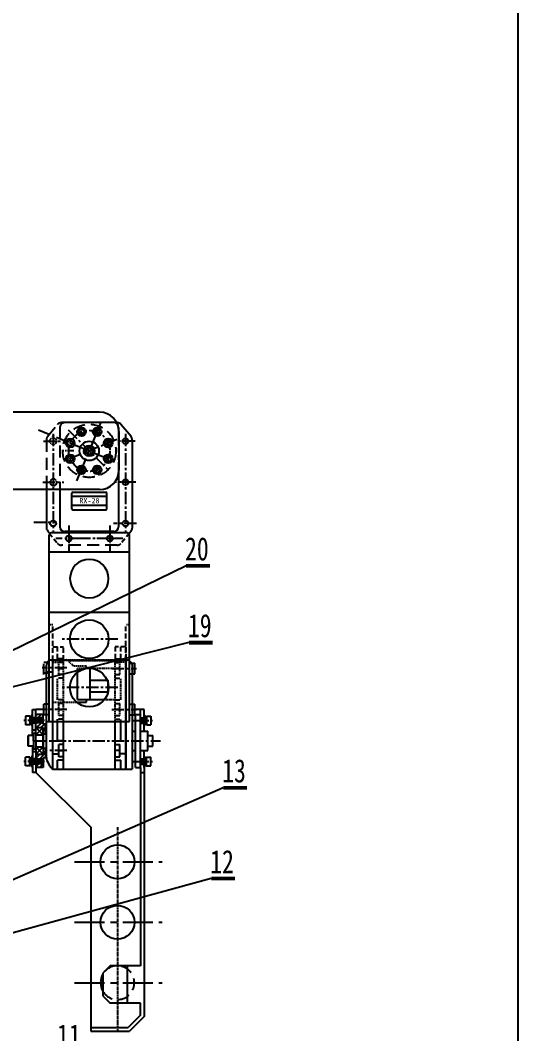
# Model space of a CAD drawing. Extents: x 2854 to 5858, y -1165 to 723.
# Drawn here: x 3530.9 to 3736.7, y -628.8 to -209.5 of the extents above; entities that cross this region are included whole.
import ezdxf
from ezdxf.enums import TextEntityAlignment as Align

# ---------------------------------------------------------------- set-up
doc = ezdxf.new("R2010")
doc.units = 0
doc.header["$MEASUREMENT"] = 0
doc.linetypes.add('PF_CENTER', pattern=[2, 1.25, -0.25, 0.25, -0.25])
doc.linetypes.add('PF_DASHED', pattern=[0.75, 0.5, -0.25])
doc.layers.get('0').update_dxf_attribs({"linetype": 'CONTINUOUS'})
for name, color, linetype in [('1', 1, 'CONTINUOUS'), ('SMPEN_CENTER', 4, 'PF_CENTER'), ('SMPEN_DASHED', 2, 'PF_DASHED'), ('SMPEN_DIM', 3, 'CONTINUOUS'), ('SMPEN_HATCH', 6, 'CONTINUOUS'), ('SMPEN_THICK', 7, 'CONTINUOUS')]:
    doc.layers.add(name, color=color, linetype=linetype)
doc.styles.add('STYLE2', font='SIMHEI.TTF')

msp = doc.modelspace()

# ---------------------------------------------------------------- hatches: boundary and pattern name
at = {"layer": 'SMPEN_HATCH'}
h = msp.add_hatch(dxfattribs=at)
h.set_pattern_fill('ANSI31', color=256, scale=10, angle=90, style=0)
h.set_pattern_definition([(45, (4677.6198, -1299.6421), (0.8838835, -0.8838835), [])])
h.paths.add_polyline_path([(3540.4, -498.14), (3540.4, -496.64), (3537.4, -496.64), (3537.4, -498.14)])
h.paths.add_polyline_path([(3540.4, -500.64), (3540.4, -500.14), (3537.4, -500.14), (3537.4, -502.14), (3540.4, -502.14), (3540.4, -503.14), (3541.4, -503.14), (3541.4, -500.64)])
h.paths.add_polyline_path([(3537.4, -513.14), (3537.4, -515.14), (3540.4, -515.14), (3540.4, -514.64), (3541.4, -514.64), (3541.4, -512.14), (3540.4, -512.14), (3540.4, -513.14)])
h.paths.add_polyline_path([(3540.4, -518.64), (3540.4, -517.14), (3537.4, -517.14), (3537.4, -518.64)])

# ---------------------------------------------------------------- linework, layer by layer
at = {"ltscale": 10}
for p, q in [((3563.7, -371.64), (3520.45, -371.64)), ((3563.7, -403.64), (3520.45, -403.64)), ((3576.05, -429.54), (3542.85, -429.54)), ((3576.05, -429.54), (3542.85, -429.54)), ((3576.05, -454.54), (3542.85, -454.54)), ((3535.9, -494.64), (3537.4, -494.64)), ((3540.65, -494.64), (3537.4, -494.64)), ((3580.6, -494.64), (3578.25, -494.64)), ((3582.1, -494.64), (3580.6, -494.64)), ((3537.4, -520.64), (3535.9, -520.64)), ((3537.4, -520.64), (3560.1, -543.34)), ((3580.6, -520.64), (3582.1, -520.64)), ((3580.6, -600.64), (3568.1, -600.64)), ((3565.1, -613.14), (3568.1, -616.14)), ((3580.6, -616.14), (3568.1, -616.14)), ((3580.6, -621.14), (3580.6, -616.14)), ((3580.6, -621.14), (3575.6, -626.14)), ((3582.1, -621.64), (3576.1, -627.64)), ((3560.1, -626.14), (3575.6, -626.14)), ((3560.1, -627.64), (3576.1, -627.64))]:
    msp.add_line(p, q, dxfattribs=at)
at = {"ltscale": 4}
for p, q in [((3571.01, -375.94), (3547.89, -375.94)), ((3571.6, -377.94), (3571.6, -381.38)), ((3571.7, -379.64), (3571.7, -395.64)), ((3571.7, -382.64), (3571.7, -392.64)), ((3571.6, -393.9), (3571.6, -400.9)), ((3547.3, -400.64), (3547.3, -419.04)), ((3571.6, -400.9), (3571.6, -419.04)), ((3569.6, -421.04), (3549.3, -421.04)), ((3570.15, -475.14), (3572.05, -475.14)), ((3541.7, -478.99), (3544.35, -478.99)), ((3535.4, -497.9), (3534.9, -497.9)), ((3535.9, -497.14), (3535.4, -497.14)), ((3537.4, -498.04), (3535.9, -498.04)), ((3540.4, -498.14), (3535.9, -498.14)), ((3580.6, -498.04), (3582.1, -498.04)), ((3580.6, -498.14), (3582.1, -498.14)), ((3582.1, -497.14), (3582.6, -497.14)), ((3582.6, -497.9), (3583.1, -497.9)), ((3535.4, -500.38), (3534.9, -500.38)), ((3535.9, -501.14), (3535.4, -501.14)), ((3540.4, -500.14), (3535.9, -500.14)), ((3537.4, -500.24), (3535.9, -500.24)), ((3580.6, -500.14), (3582.1, -500.14)), ((3580.6, -500.24), (3582.1, -500.24)), ((3582.1, -501.14), (3582.6, -501.14)), ((3582.6, -500.38), (3583.1, -500.38)), ((3540.4, -504.64), (3541.7, -504.64)), ((3577.2, -503.64), (3578.6, -503.64)), ((3580.6, -503.64), (3583.6, -503.64)), ((3580.6, -503.64), (3583.6, -503.64)), ((3540.4, -510.64), (3541.7, -510.64)), ((3548.75, -507.64), (3546.35, -507.64)), ((3548.75, -509.14), (3546.85, -509.14)), ((3570.15, -507.64), (3572.55, -507.64)), ((3570.15, -509.14), (3572.05, -509.14)), ((3535.4, -514.9), (3534.9, -514.9)), ((3535.9, -514.14), (3535.4, -514.14)), ((3537.4, -515.04), (3535.9, -515.04)), ((3540.4, -515.14), (3535.9, -515.14)), ((3548.75, -515.64), (3546.35, -515.64)), ((3548.75, -514.14), (3546.85, -514.14)), ((3570.15, -514.14), (3572.05, -514.14)), ((3570.15, -515.64), (3572.55, -515.64)), ((3577.2, -511.64), (3578.6, -511.64)), ((3580.6, -511.64), (3583.6, -511.64)), ((3580.6, -511.64), (3583.6, -511.64)), ((3580.6, -515.04), (3582.1, -515.04)), ((3580.6, -515.14), (3582.1, -515.14)), ((3582.1, -514.14), (3582.6, -514.14)), ((3582.6, -514.9), (3583.1, -514.9)), ((3535.4, -517.38), (3534.9, -517.38)), ((3535.9, -518.14), (3535.4, -518.14)), ((3540.4, -517.14), (3535.9, -517.14)), ((3537.4, -517.24), (3535.9, -517.24)), ((3580.6, -517.14), (3582.1, -517.14)), ((3580.6, -517.24), (3582.1, -517.24)), ((3582.1, -518.14), (3582.6, -518.14)), ((3582.6, -517.38), (3583.1, -517.38))]:
    msp.add_line(p, q, dxfattribs=at)
for p, q in [((3576.74, -381.74), (3572.55, -376.67)), ((3577.2, -383.01), (3577.2, -419.57)), ((3541.7, -400.39), (3541.7, -419.32)), ((3542.16, -420.59), (3542.85, -421.43)), ((3542.85, -425.29), (3542.85, -422.54)), ((3542.85, -425.29), (3542.85, -422.54)), ((3575.05, -421.54), (3543.85, -421.54)), ((3575.05, -421.54), (3543.85, -421.54)), ((3576.74, -420.84), (3576.05, -421.68)), ((3576.05, -425.29), (3576.05, -422.54)), ((3576.05, -425.29), (3576.05, -422.54)), ((3542.85, -474.43), (3542.85, -425.29)), ((3576.05, -499.54), (3576.05, -425.29)), ((3542.85, -475.19), (3540.65, -475.19)), ((3540.65, -480.19), (3540.65, -475.79)), ((3541.8, -514.53), (3541.8, -476.24)), ((3542.85, -499.54), (3542.85, -474.43)), ((3543.7, -474.24), (3544.35, -474.24)), ((3544.35, -474.24), (3543.7, -474.24)), ((3544.35, -499.64), (3544.35, -474.24)), ((3546.85, -477.64), (3548.75, -477.64)), ((3557.15, -477.54), (3559.75, -477.54)), ((3558.35, -477.54), (3558.35, -477.28)), ((3559.75, -490.54), (3559.75, -477.54)), ((3559.75, -477.54), (3561.76, -477.54)), ((3572.05, -477.64), (3570.15, -477.64)), ((3575.2, -474.24), (3574.55, -474.24)), ((3574.55, -474.24), (3575.2, -474.24)), ((3574.65, -519.34), (3574.65, -474.24)), ((3576.05, -475.44), (3578.25, -475.44)), ((3576.05, -475.44), (3578.25, -475.44)), ((3577.3, -519.34), (3577.3, -476.24)), ((3578.25, -479.84), (3578.25, -475.44)), ((3542.85, -479.59), (3540.65, -479.59)), ((3554.55, -490.54), (3554.55, -478.88)), ((3576.05, -479.84), (3578.25, -479.84)), ((3576.05, -479.84), (3578.25, -479.84)), ((3559.75, -482.54), (3567, -482.54)), ((3567.2, -487.18), (3567.2, -483.21)), ((3559.75, -487.34), (3567.16, -487.34)), ((3535.9, -505.44), (3535.9, -494.64)), ((3537.4, -498.14), (3537.4, -494.64)), ((3540.65, -496.84), (3540.65, -492.44)), ((3541.7, -492.44), (3540.65, -492.44)), ((3542.85, -492.44), (3541.7, -492.44)), ((3546.85, -494.64), (3548.75, -494.64)), ((3554.55, -490.54), (3559.75, -490.54)), ((3554.57, -491.54), (3558.35, -491.54)), ((3558.35, -491.54), (3558.35, -490.54)), ((3559.75, -490.54), (3565.41, -490.54)), ((3572.05, -494.64), (3570.15, -494.64)), ((3576.05, -492.44), (3578.25, -492.44)), ((3578.25, -496.84), (3578.25, -492.44)), ((3580.6, -518.64), (3580.6, -494.64)), ((3582.1, -503.64), (3582.1, -494.64)), ((3533.1, -497.34), (3533.1, -500.94)), ((3534.9, -497.34), (3534.9, -500.94)), ((3534.9, -499.01), (3535.4, -498.51)), ((3535.4, -501.14), (3535.4, -497.14)), ((3540.4, -496.64), (3537.4, -496.64)), ((3540.4, -500.64), (3540.4, -496.64)), ((3541.7, -496.84), (3540.65, -496.84)), ((3542.85, -496.84), (3541.7, -496.84)), ((3576.05, -496.84), (3578.25, -496.84)), ((3578.6, -518.64), (3578.6, -496.64)), ((3578.6, -496.64), (3580.6, -496.64)), ((3580.6, -518.64), (3580.6, -496.64)), ((3582.6, -501.14), (3582.6, -497.14)), ((3583.1, -499.01), (3582.6, -498.51)), ((3583.1, -497.34), (3583.1, -500.94)), ((3584.9, -497.34), (3584.9, -500.94)), ((3534.9, -499.57), (3535.4, -499.07)), ((3537.4, -502.14), (3537.4, -500.14)), ((3537.4, -507.64), (3537.4, -502.14)), ((3537.4, -505.14), (3540.4, -502.14)), ((3537.4, -502.14), (3540.4, -505.14)), ((3541.4, -500.64), (3540.4, -500.64)), ((3540.4, -504.64), (3540.4, -502.14)), ((3541.4, -504.64), (3541.4, -500.64)), ((3541.7, -499.54), (3576.05, -499.54)), ((3544.35, -519.34), (3544.35, -499.64)), ((3546.35, -507.64), (3546.35, -499.54)), ((3548.75, -519.34), (3548.75, -499.54)), ((3570.15, -519.34), (3570.15, -499.54)), ((3572.55, -507.64), (3572.55, -499.54)), ((3574.55, -519.34), (3574.55, -499.54)), ((3583.1, -499.57), (3582.6, -499.07)), ((3534.2, -505.44), (3534.2, -509.84)), ((3534.2, -509.84), (3534.2, -505.44)), ((3536.4, -505.44), (3534.2, -505.44)), ((3536.4, -505.44), (3534.2, -505.44)), ((3537.4, -503.14), (3535.9, -503.14)), ((3536.4, -507.64), (3536.4, -504.39)), ((3540.4, -510.64), (3540.4, -504.64)), ((3540.4, -504.64), (3540.4, -510.64)), ((3540.4, -510.64), (3540.4, -504.64)), ((3583.6, -511.64), (3583.6, -503.64)), ((3583.6, -511.64), (3583.6, -503.64)), ((3583.6, -505.44), (3585.8, -505.44)), ((3583.6, -505.44), (3585.8, -505.44)), ((3585.8, -509.84), (3585.8, -505.44)), ((3585.8, -509.84), (3585.8, -505.44)), ((3536.4, -509.84), (3534.2, -509.84)), ((3536.4, -509.84), (3534.2, -509.84)), ((3535.9, -509.84), (3535.9, -518.64)), ((3536.4, -507.64), (3536.4, -510.89)), ((3537.4, -507.64), (3537.4, -513.14)), ((3537.4, -513.14), (3540.4, -510.14)), ((3537.4, -510.14), (3540.4, -513.14)), ((3540.4, -510.64), (3540.4, -513.14)), ((3541.4, -510.64), (3541.4, -514.64)), ((3546.85, -514.14), (3546.85, -509.14)), ((3572.05, -514.14), (3572.05, -509.14)), ((3583.6, -509.84), (3585.8, -509.84)), ((3583.6, -509.84), (3585.8, -509.84)), ((3533.1, -517.94), (3533.1, -514.34)), ((3534.9, -517.94), (3534.9, -514.34)), ((3535.4, -514.14), (3535.4, -518.14)), ((3537.4, -512.14), (3535.9, -512.14)), ((3537.4, -513.14), (3537.4, -515.14)), ((3540.4, -514.64), (3540.4, -518.64)), ((3541.4, -514.64), (3540.4, -514.64)), ((3544.35, -512.99), (3546.85, -512.99)), ((3546.35, -519.34), (3546.35, -515.64)), ((3546.85, -511.64), (3548.75, -511.64)), ((3572.05, -511.64), (3570.15, -511.64)), ((3574.55, -512.99), (3572.05, -512.99)), ((3572.55, -519.34), (3572.55, -515.64)), ((3582.1, -518.64), (3582.1, -511.64)), ((3582.6, -514.14), (3582.6, -518.14)), ((3583.1, -517.94), (3583.1, -514.34)), ((3584.9, -517.94), (3584.9, -514.34)), ((3534.9, -515.71), (3535.4, -516.21)), ((3534.9, -516.27), (3535.4, -516.77)), ((3535.9, -518.64), (3535.9, -520.64)), ((3537.4, -517.14), (3537.4, -518.64)), ((3540.4, -518.64), (3537.4, -518.64)), ((3537.4, -518.64), (3537.4, -520.64)), ((3544.35, -519.34), (3577.2, -519.34)), ((3578.6, -518.64), (3580.6, -518.64)), ((3580.6, -518.64), (3580.6, -600.64)), ((3582.1, -518.64), (3582.1, -621.64)), ((3583.1, -515.71), (3582.6, -516.21)), ((3583.1, -516.27), (3582.6, -516.77)), ((3560.1, -543.34), (3560.1, -627.64)), ((3568.1, -600.64), (3565.1, -603.64)), ((3565.1, -603.64), (3565.1, -613.14)), ((3575.1, -600.64), (3575.1, -616.14))]:
    msp.add_line(p, q)
at = {"color": 4, "ltscale": 4}
for p, q in [((3552.25, -411.58), (3552.25, -405.18)), ((3566.65, -411.58), (3566.65, -405.18))]:
    msp.add_line(p, q, dxfattribs=at)
at = {"ltscale": 8}
for p, q in [((3534.9, -497.34), (3533.1, -497.34)), ((3583.1, -497.34), (3584.9, -497.34)), ((3534.9, -500.94), (3533.1, -500.94)), ((3537.4, -502.14), (3540.4, -502.14)), ((3583.1, -500.94), (3584.9, -500.94)), ((3536.4, -504.39), (3537.4, -504.39)), ((3537.4, -505.14), (3540.4, -505.14)), ((3540.4, -503.14), (3541.4, -503.14)), ((3536.4, -510.89), (3537.4, -510.89)), ((3537.4, -510.14), (3540.4, -510.14)), ((3534.9, -514.34), (3533.1, -514.34)), ((3537.4, -513.14), (3540.4, -513.14)), ((3540.4, -512.14), (3541.4, -512.14)), ((3583.1, -514.34), (3584.9, -514.34)), ((3534.9, -517.94), (3533.1, -517.94)), ((3583.1, -517.94), (3584.9, -517.94))]:
    msp.add_line(p, q, dxfattribs=at)
at = {"ltscale": 2}
for p, q in [((3540.4, -504.64), (3541.7, -504.64)), ((3540.4, -510.64), (3541.7, -510.64))]:
    msp.add_line(p, q, dxfattribs=at)
at = {"ltscale": 10}
msp.add_lwpolyline([(2854.16, -110.97), (3736.67, -110.97), (3736.67, -1165.15), (2854.16, -1165.15)], close=True, dxfattribs=at)
msp.add_lwpolyline([(3559.45, -386.2), (3560.7, -386.92), (3560.7, -388.36), (3559.45, -389.08), (3558.21, -388.36), (3558.21, -386.92)], close=True)
for centre, radius in [((3556.2, -379.79), 1.8), ((3556.2, -379.79), 1.8), ((3556.2, -379.79), 1.12), ((3556.2, -379.79), 1.12), ((3556.2, -379.79), 1.1), ((3556.2, -379.79), 1.1), ((3562.7, -379.79), 1.8), ((3562.7, -379.79), 1.8), ((3562.7, -379.79), 1.12), ((3562.7, -379.79), 1.12), ((3562.7, -379.79), 1.1), ((3562.7, -379.79), 1.1), ((3551.6, -384.39), 1.8), ((3551.6, -384.39), 1.12), ((3551.6, -384.39), 1.1), ((3559.45, -387.64), 4), ((3559.45, -387.64), 2.2), ((3567.3, -384.39), 1.8), ((3567.3, -384.39), 1.8), ((3567.3, -384.39), 1.12), ((3567.3, -384.39), 1.12), ((3567.3, -384.39), 1.1), ((3567.3, -384.39), 1.1), ((3574.4, -383.64), 1.2), ((3551.6, -390.89), 1.8), ((3551.6, -390.89), 1.8), ((3551.6, -390.89), 1.12), ((3551.6, -390.89), 1.12), ((3551.6, -390.89), 1.1), ((3551.6, -390.89), 1.1), ((3567.3, -390.89), 1.8), ((3567.3, -390.89), 1.8), ((3567.3, -390.89), 1.12), ((3567.3, -390.89), 1.12), ((3567.3, -390.89), 1.1), ((3567.3, -390.89), 1.1), ((3556.2, -395.49), 1.8), ((3556.2, -395.49), 1.8), ((3562.7, -395.49), 1.8), ((3562.7, -395.49), 1.8), ((3556.2, -395.49), 1.12), ((3556.2, -395.49), 1.12), ((3556.2, -395.49), 1.1), ((3556.2, -395.49), 1.1), ((3562.7, -395.49), 1.12), ((3562.7, -395.49), 1.12), ((3562.7, -395.49), 1.1), ((3562.7, -395.49), 1.1), ((3574.4, -400.64), 1.2), ((3550.95, -423.84), 1.2), ((3550.95, -423.84), 1.2), ((3567.95, -423.84), 1.2), ((3567.95, -423.84), 1.2), ((3567.95, -423.84), 1.2), ((3567.95, -423.84), 1.2), ((3559.45, -465.54), 8), ((3559.45, -485.54), 8)]:
    msp.add_circle(centre, radius)
at = {"linetype": 'ByBlock'}
msp.add_circle((3559.45, -387.64), 1.44, dxfattribs=at)
at = {"ltscale": 4}
for centre in [(3544.5, -417.64), (3574.4, -417.64)]:
    msp.add_circle(centre, 1.2, dxfattribs=at)
at = {"ltscale": 10}
for centre in [(3571.1, -557.64), (3571.1, -582.64)]:
    msp.add_circle(centre, 7, dxfattribs=at)
at = {"ltscale": 4}
for centre, radius, start, end in [((3563.7, -379.64), 8, 0, 90), ((3549.3, -377.94), 2, 90, 139.4584), ((3569.6, -377.94), 2, 0, 90), ((3571.01, -377.94), 2, 39.583, 90), ((3563.7, -395.64), 8, 270, 0), ((3549.3, -419.04), 2, 180, 270), ((3569.6, -419.04), 2, 270, 0)]:
    msp.add_arc(centre, radius, start, end, dxfattribs=at)
for centre, radius, start, end in [((3547.89, -377.94), 2, 139.5496, 140.417), ((3547.89, -377.94), 2, 90, 139.5496), ((3575.2, -383.01), 2, 0, 39.583), ((3544.6, -400.64), 1.37, 180, 0), ((3543.7, -419.32), 2, 180, 219.583), ((3543.85, -422.54), 1, 90, 180), ((3543.85, -422.54), 1, 90, 180), ((3575.05, -422.54), 1, 0, 90), ((3575.05, -422.54), 1, 0, 90), ((3575.2, -419.57), 2, 320.417, 0), ((3543.8, -476.24), 2, 115.1507, 180), ((3575.3, -476.49), 2, 0, 64.8493), ((3544.7, -514.53), 3, 180, 203.6497), ((3559.45, -508.07), 19.1, 203.6497, 212.7036), ((3545.9, -516.77), 3, 212.7036, 238.8856)]:
    msp.add_arc(centre, radius, start, end)
at = {"ltscale": 10}
msp.add_arc((3571.1, -607.64), 7, 148.9973, 211.0027, dxfattribs=at)
at = {"ltscale": 10, "extrusion": (0, 0, -1)}
msp.add_ellipse((3559.45, -440.46), major_axis=(8, 0), ratio=0.992877, dxfattribs=at)
at = {"layer": '1'}
for p, q in [((3567, -482.54), (3567.2, -482.54)), ((3567.2, -483.21), (3567.2, -482.54)), ((3567.16, -487.34), (3567.2, -487.34)), ((3567.2, -487.34), (3567.2, -487.18)), ((3546.35, -499.54), (3546.35, -498.64))]:
    msp.add_line(p, q, dxfattribs=at)
at = {"layer": 'SMPEN_CENTER', "ltscale": 8}
msp.add_line((3554.32, -400.02), (3564.58, -375.26), dxfattribs=at)
msp.add_line((3554.32, -400.02), (3564.58, -375.26), dxfattribs=at)
at = {"layer": 'SMPEN_CENTER', "ltscale": 4}
for p, q in [((3538.5, -378.96), (3568.61, -391.44)), ((3538.5, -378.96), (3568.61, -391.44)), ((3544.5, -380.63), (3544.5, -421.52)), ((3550.77, -378.96), (3567.16, -395.35)), ((3574.4, -380.63), (3574.4, -421.52)), ((3540.53, -383.64), (3548.54, -383.64)), ((3570.78, -382.95), (3549.12, -391.92)), ((3570.78, -382.95), (3549.12, -391.92)), ((3578.37, -383.64), (3572.28, -383.64)), ((3540.26, -400.64), (3548.95, -400.64)), ((3578.65, -400.64), (3569.95, -400.64)), ((3536.48, -417.14), (3546, -417.14)), ((3550.95, -418.51), (3550.95, -429.17)), ((3567.95, -418.51), (3567.95, -429.17)), ((3578.92, -417.64), (3569.4, -417.64)), ((3556.28, -423.84), (3545.62, -423.84)), ((3556.28, -423.84), (3545.62, -423.84)), ((3567.95, -423.84), (3550.95, -423.84)), ((3573.28, -423.84), (3562.62, -423.84)), ((3573.28, -423.84), (3562.62, -423.84)), ((3571.2, -465.54), (3547.7, -465.54)), ((3550.17, -477.39), (3539.99, -477.39)), ((3568.73, -477.64), (3578.91, -477.64)), ((3571.2, -485.54), (3547.7, -485.54)), ((3550.17, -494.64), (3539.99, -494.64)), ((3550.17, -494.64), (3542.15, -494.64)), ((3568.73, -494.64), (3578.91, -494.64)), ((3540.98, -499.14), (3532.41, -499.14)), ((3577.02, -499.14), (3585.59, -499.14)), ((3536.84, -507.64), (3588.93, -507.64)), ((3550.17, -511.64), (3542.15, -511.64)), ((3540.98, -516.14), (3532.41, -516.14)), ((3577.02, -516.14), (3585.59, -516.14))]:
    msp.add_line(p, q, dxfattribs=at)
at = {"layer": 'SMPEN_CENTER', "ltscale": 2}
for p, q in [((3556.98, -381.67), (3555.26, -377.53)), ((3556.98, -381.67), (3555.26, -377.53)), ((3556.98, -381.67), (3555.26, -377.53)), ((3556.98, -381.67), (3555.26, -377.53)), ((3561.92, -381.67), (3563.64, -377.53)), ((3561.92, -381.67), (3563.64, -377.53)), ((3561.92, -381.67), (3563.64, -377.53)), ((3561.92, -381.67), (3563.64, -377.53)), ((3565.42, -385.17), (3569.56, -383.45)), ((3565.42, -385.17), (3569.56, -383.45)), ((3565.42, -385.17), (3569.56, -383.45)), ((3565.42, -385.17), (3569.56, -383.45)), ((3552.99, -387.64), (3548.5, -387.64)), ((3552.99, -387.64), (3548.5, -387.64)), ((3552.99, -387.64), (3548.5, -387.64)), ((3552.99, -387.64), (3548.5, -387.64)), ((3553.48, -390.11), (3549.34, -391.83)), ((3553.48, -390.11), (3549.34, -391.83)), ((3553.48, -390.11), (3549.34, -391.83)), ((3553.48, -390.11), (3549.34, -391.83)), ((3556.98, -393.61), (3555.26, -397.75)), ((3556.98, -393.61), (3555.26, -397.75)), ((3556.98, -393.61), (3555.26, -397.75)), ((3556.98, -393.61), (3555.26, -397.75)), ((3556.98, -393.61), (3555.26, -397.75)), ((3556.98, -393.61), (3555.26, -397.75)), ((3556.98, -393.61), (3555.26, -397.75)), ((3556.98, -393.61), (3555.26, -397.75)), ((3561.92, -393.61), (3563.64, -397.75)), ((3561.92, -393.61), (3563.64, -397.75)), ((3561.92, -393.61), (3563.64, -397.75)), ((3561.92, -393.61), (3563.64, -397.75)), ((3565.42, -390.11), (3569.56, -391.83)), ((3565.42, -390.11), (3569.56, -391.83)), ((3565.42, -390.11), (3569.56, -391.83)), ((3565.42, -390.11), (3569.56, -391.83)), ((3567.95, -419.08), (3567.95, -428.99)), ((3550.95, -419.35), (3550.95, -428.86))]:
    msp.add_line(p, q, dxfattribs=at)
at = {"layer": 'SMPEN_CENTER'}
msp.add_line((3571.1, -543.34), (3571.1, -627.64), dxfattribs=at)
at = {"layer": 'SMPEN_CENTER', "ltscale": 10}
for p, q in [((3553.28, -557.64), (3589.66, -557.64)), ((3553.28, -582.64), (3589.66, -582.64)), ((3553.28, -607.64), (3589.66, -607.64))]:
    msp.add_line(p, q, dxfattribs=at)
at = {"layer": 'SMPEN_CENTER', "ltscale": 4}
msp.add_circle((3559.45, -387.64), 8.5, dxfattribs=at)
msp.add_circle((3559.45, -387.64), 8.5, dxfattribs=at)
msp.add_circle((3559.45, -387.64), 8.5, dxfattribs=at)
msp.add_circle((3559.45, -387.64), 8.5, dxfattribs=at)
at = {"layer": 'SMPEN_DASHED', "ltscale": 10}
for p, q in [((3542.16, -381.74), (3546.35, -376.67)), ((3547.3, -377.94), (3547.3, -400.64)), ((3541.7, -383.01), (3541.7, -400.64)), ((3571.01, -426.64), (3547.89, -426.64))]:
    msp.add_line(p, q, dxfattribs=at)
at = {"layer": 'SMPEN_DASHED', "ltscale": 4}
for p, q in [((3571.6, -381.38), (3571.6, -383.38)), ((3571.6, -383.38), (3571.6, -393.9)), ((3542.85, -421.68), (3546.35, -425.91)), ((3576.05, -421.68), (3572.55, -425.91)), ((3544.35, -474.24), (3544.35, -459.54)), ((3574.55, -474.24), (3574.55, -459.54)), ((3544.35, -468.64), (3548.75, -468.64)), ((3546.35, -473.64), (3546.35, -468.64)), ((3548.75, -474.14), (3548.75, -468.64)), ((3570.15, -468.64), (3570.15, -474.24)), ((3574.55, -468.64), (3570.15, -468.64)), ((3572.55, -473.64), (3572.55, -468.64)), ((3548.75, -473.64), (3546.35, -473.64)), ((3570.15, -473.64), (3572.55, -473.64)), ((3544.35, -474.14), (3549.95, -474.14)), ((3548.75, -475.14), (3546.85, -475.14)), ((3548.75, -481.64), (3546.35, -481.64)), ((3548.75, -480.14), (3546.85, -480.14)), ((3570.15, -480.14), (3572.05, -480.14)), ((3570.15, -481.64), (3572.55, -481.64)), ((3548.75, -490.64), (3546.35, -490.64)), ((3548.75, -492.14), (3546.85, -492.14)), ((3570.15, -490.64), (3572.55, -490.64)), ((3570.15, -492.14), (3572.05, -492.14)), ((3548.75, -498.64), (3546.35, -498.64)), ((3548.75, -497.14), (3546.85, -497.14)), ((3570.15, -497.14), (3572.05, -497.14)), ((3570.15, -498.64), (3572.55, -498.64))]:
    msp.add_line(p, q, dxfattribs=at)
at = {"layer": 'SMPEN_DASHED'}
for p, q in [((3544.35, -459.54), (3542.85, -459.54)), ((3576.05, -459.54), (3574.55, -459.54)), ((3575.2, -474.24), (3543.7, -474.24)), ((3543.7, -474.24), (3559.45, -474.24)), ((3544.35, -474.99), (3548.75, -474.99)), ((3546.85, -480.14), (3546.85, -475.14)), ((3548.75, -499.54), (3548.75, -474.14)), ((3550.55, -474.34), (3570.15, -474.34)), ((3552.56, -476.26), (3550.64, -474.42)), ((3553.25, -476.54), (3558.35, -476.54)), ((3554.55, -477.54), (3557.15, -477.54)), ((3554.55, -478.88), (3554.55, -477.54)), ((3558.35, -477.28), (3558.35, -476.54)), ((3559.45, -474.24), (3575.2, -474.24)), ((3561.76, -477.54), (3570.15, -477.54)), ((3570.15, -499.54), (3570.15, -474.24)), ((3574.55, -474.99), (3570.15, -474.99)), ((3572.05, -480.14), (3572.05, -475.14)), ((3574.55, -499.54), (3574.55, -474.24)), ((3546.35, -490.64), (3546.35, -481.64)), ((3572.55, -490.64), (3572.55, -481.64)), ((3544.35, -491.54), (3554.57, -491.54)), ((3546.85, -497.14), (3546.85, -492.14)), ((3565.41, -490.54), (3570.15, -490.54)), ((3572.05, -497.14), (3572.05, -492.14)), ((3572.55, -499.54), (3572.55, -498.64))]:
    msp.add_line(p, q, dxfattribs=at)
at = {"layer": 'SMPEN_DASHED', "color": 1, "ltscale": 4}
for p, q in [((3544.35, -474.24), (3544.35, -468.64)), ((3574.55, -468.64), (3574.55, -474.24))]:
    msp.add_line(p, q, dxfattribs=at)
at = {"layer": 'SMPEN_DASHED', "ltscale": 10}
msp.add_circle((3559.45, -387.64), 11, dxfattribs=at)
at = {"layer": 'SMPEN_DASHED'}
msp.add_circle((3544.5, -383.64), 1.37, dxfattribs=at)
at = {"layer": 'SMPEN_DASHED', "ltscale": 4}
for centre, radius, start, end in [((3549.3, -377.94), 2, 139.4584, 180), ((3547.89, -424.64), 2, 219.583, 270), ((3571.01, -424.64), 2, 270, 320.417), ((3549.95, -475.14), 1, 64.1581, 90)]:
    msp.add_arc(centre, radius, start, end, dxfattribs=at)
at = {"layer": 'SMPEN_DASHED', "ltscale": 10}
for centre, radius, start, end in [((3543.7, -383.01), 2, 140.417, 180), ((3571.1, -607.64), 7, 211.0027, 148.9973)]:
    msp.add_arc(centre, radius, start, end, dxfattribs=at)
at = {"layer": 'SMPEN_DASHED'}
for centre, radius, start, end in [((3544.6, -400.64), 1.37, 0, 180), ((3543.7, -476.24), 2, 90, 115.1507), ((3549.95, -475.14), 1, 46.1691, 64.1581), ((3553.25, -475.54), 1, 226.1691, 270), ((3575.2, -476.24), 2, 64.8493, 90)]:
    msp.add_arc(centre, radius, start, end, dxfattribs=at)
at = {"layer": 'SMPEN_DIM', "ltscale": 4}
for p, q in [((3540.4, -498.34), (3535.9, -498.34)), ((3580.6, -498.34), (3582.1, -498.34)), ((3540.4, -499.94), (3535.9, -499.94)), ((3580.6, -499.94), (3582.1, -499.94)), ((3540.4, -515.34), (3535.9, -515.34)), ((3580.6, -515.34), (3582.1, -515.34)), ((3540.4, -516.94), (3535.9, -516.94)), ((3580.6, -516.94), (3582.1, -516.94))]:
    msp.add_line(p, q, dxfattribs=at)
at = {"layer": 'SMPEN_HATCH'}
for p, q in [((3599.48, -435.2), (3513.71, -477.02)), ((3600.67, -466.97), (3477.77, -497.94)), ((3614.85, -527.01), (3476.3, -587.62)), ((3609.89, -564.53), (3526.5, -587.42))]:
    msp.add_line(p, q, dxfattribs=at)
at = {"layer": 'SMPEN_HATCH', "const_width": 1.6}
for points in [[(3599.48, -435.2), (3609.35, -435.2)], [(3600.67, -466.97), (3610.54, -466.97)], [(3614.85, -527.01), (3624.72, -527.01)], [(3609.89, -564.53), (3619.76, -564.53)]]:
    msp.add_lwpolyline(points, dxfattribs=at)
at = {"layer": 'SMPEN_THICK', "color": 4}
for p, q in [((3566.65, -406.58), (3552.25, -406.58)), ((3552.65, -404.78), (3566.25, -404.78)), ((3566.65, -410.18), (3552.25, -410.18)), ((3552.65, -411.98), (3566.25, -411.98))]:
    msp.add_line(p, q, dxfattribs=at)
at = {"layer": 'SMPEN_THICK', "color": 4, "ltscale": 4}
for centre, start, end in [((3552.65, -405.18), 90, 180), ((3566.25, -405.18), 0, 90), ((3552.65, -411.58), 180, 270)]:
    msp.add_arc(centre, 0.4, start, end, dxfattribs=at)
at = {"layer": 'SMPEN_THICK', "color": 4}
msp.add_arc((3566.25, -411.58), 0.4, 270, 0, dxfattribs=at)

# ---------------------------------------------------------------- texts
at = {"layer": 'SMPEN_HATCH', "style": 'STYLE2', "width": 0.75}
for s, p in [('20', (3603.95, -428.23)), ('19', (3605.14, -460)), ('13', (3619.32, -520.05)), ('12', (3614.36, -557.56)), ('11', (3551.02, -629.62))]:
    msp.add_text(s, height=9.6, dxfattribs=at).set_placement(p, align=Align.MIDDLE)
at = {"layer": 'SMPEN_THICK', "color": 3, "style": 'STYLE2'}
msp.add_text('RX-28', height=2.24, dxfattribs=at).set_placement((3559.52, -408.26), align=Align.MIDDLE)

doc.saveas('drawing.dxf')
